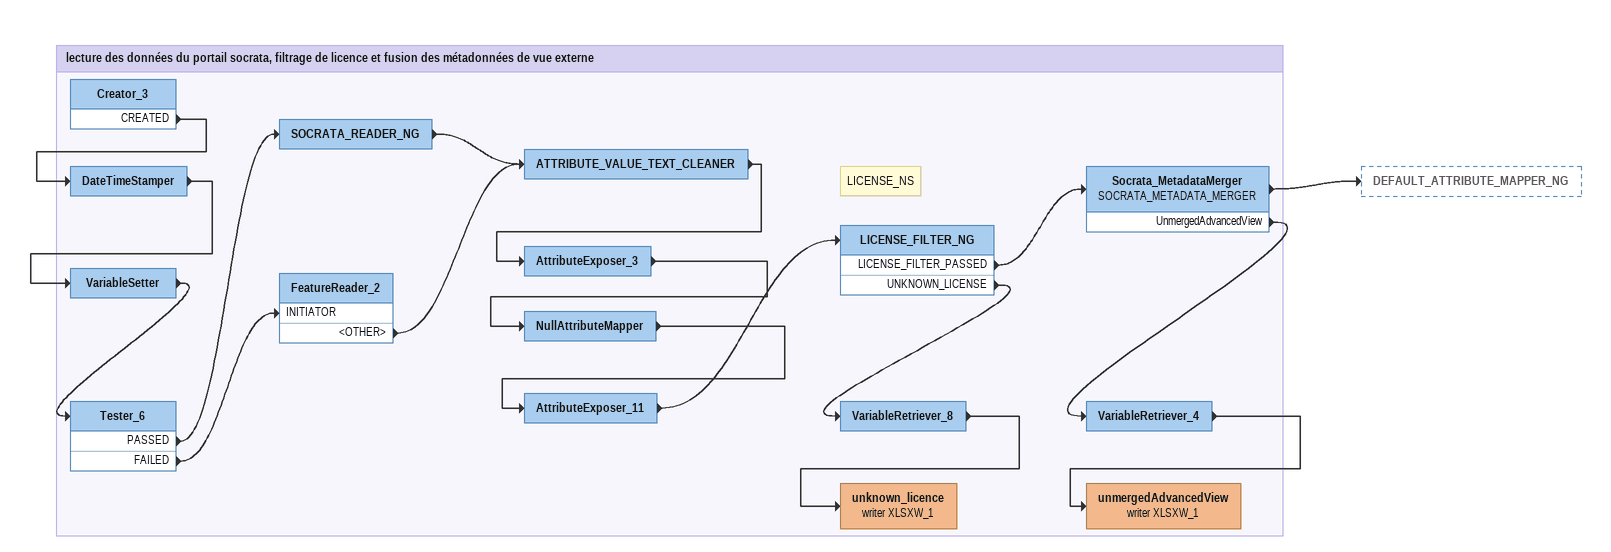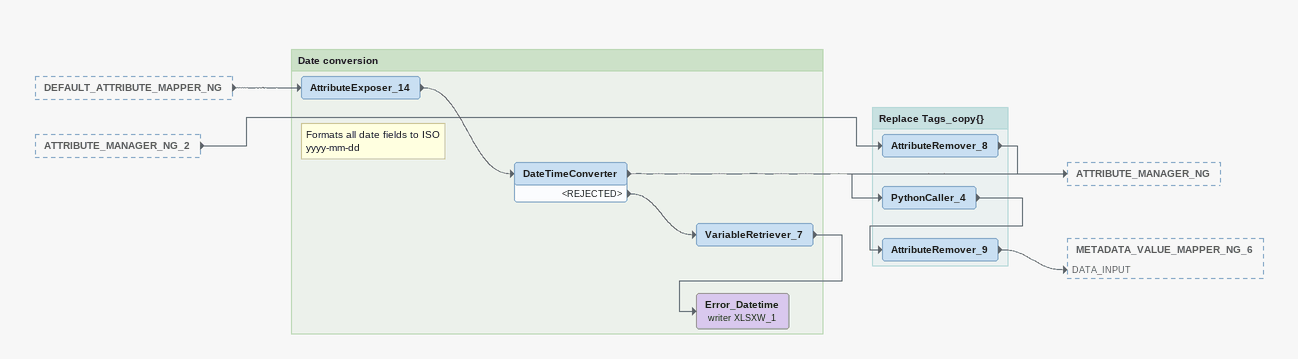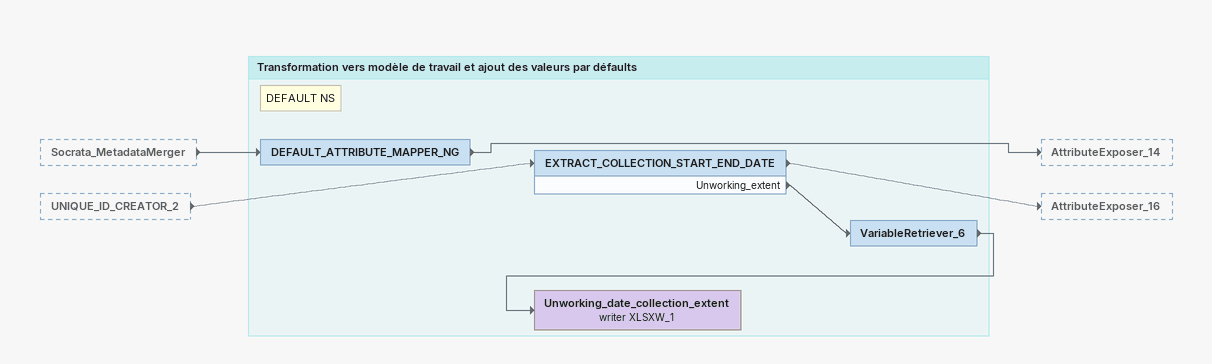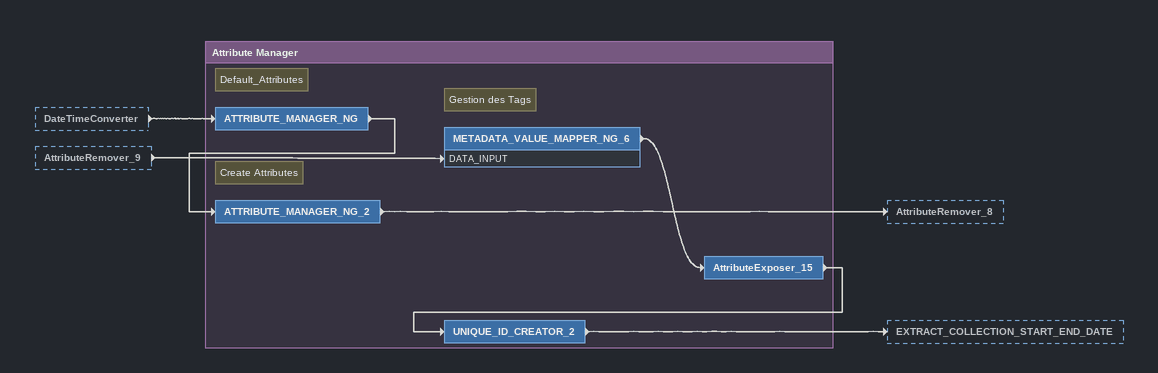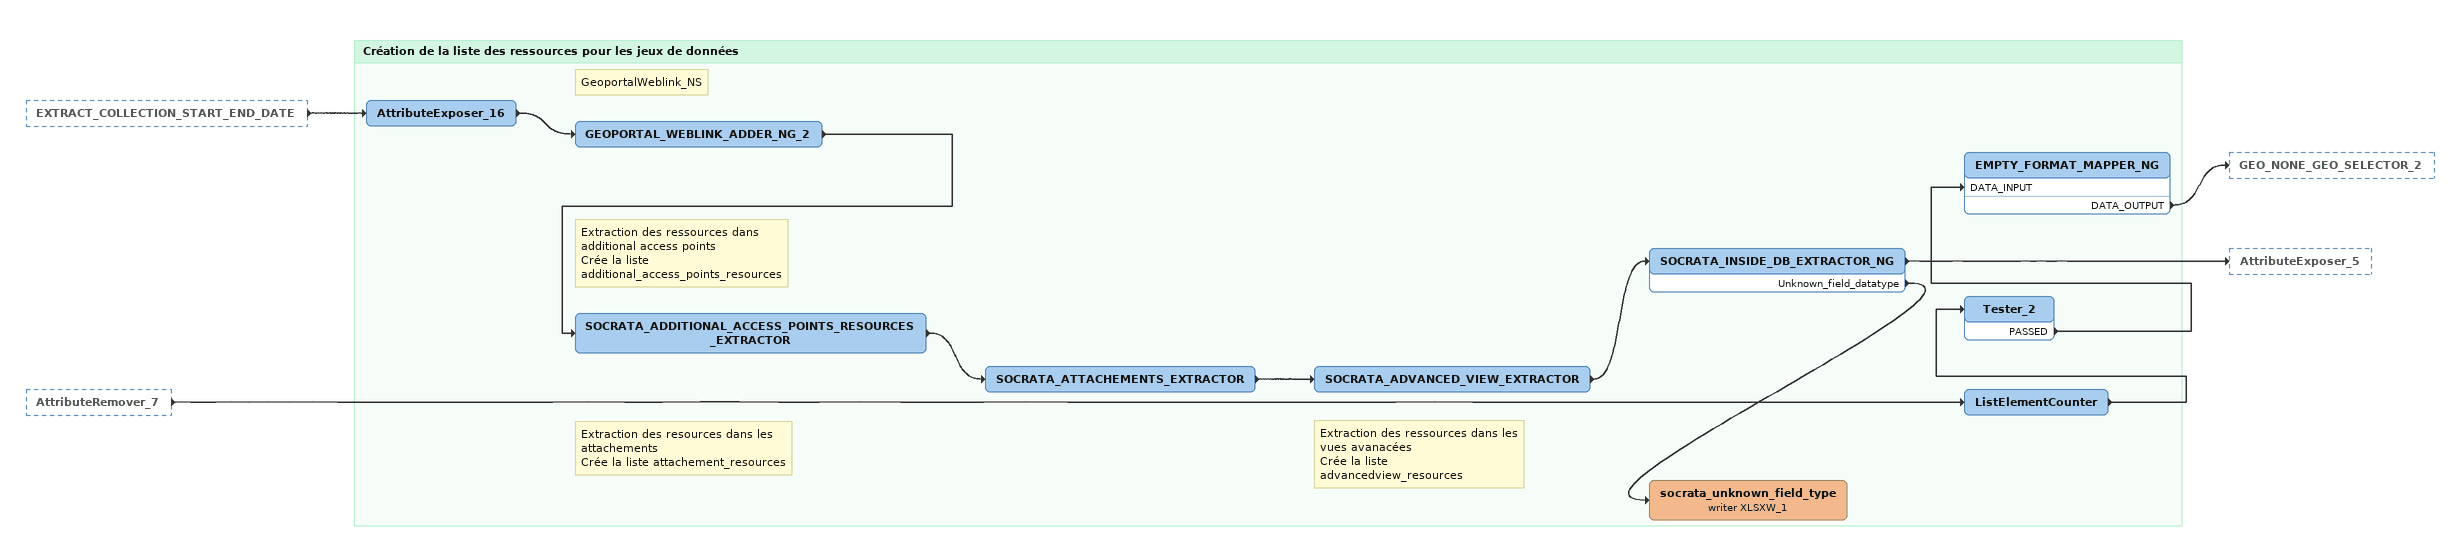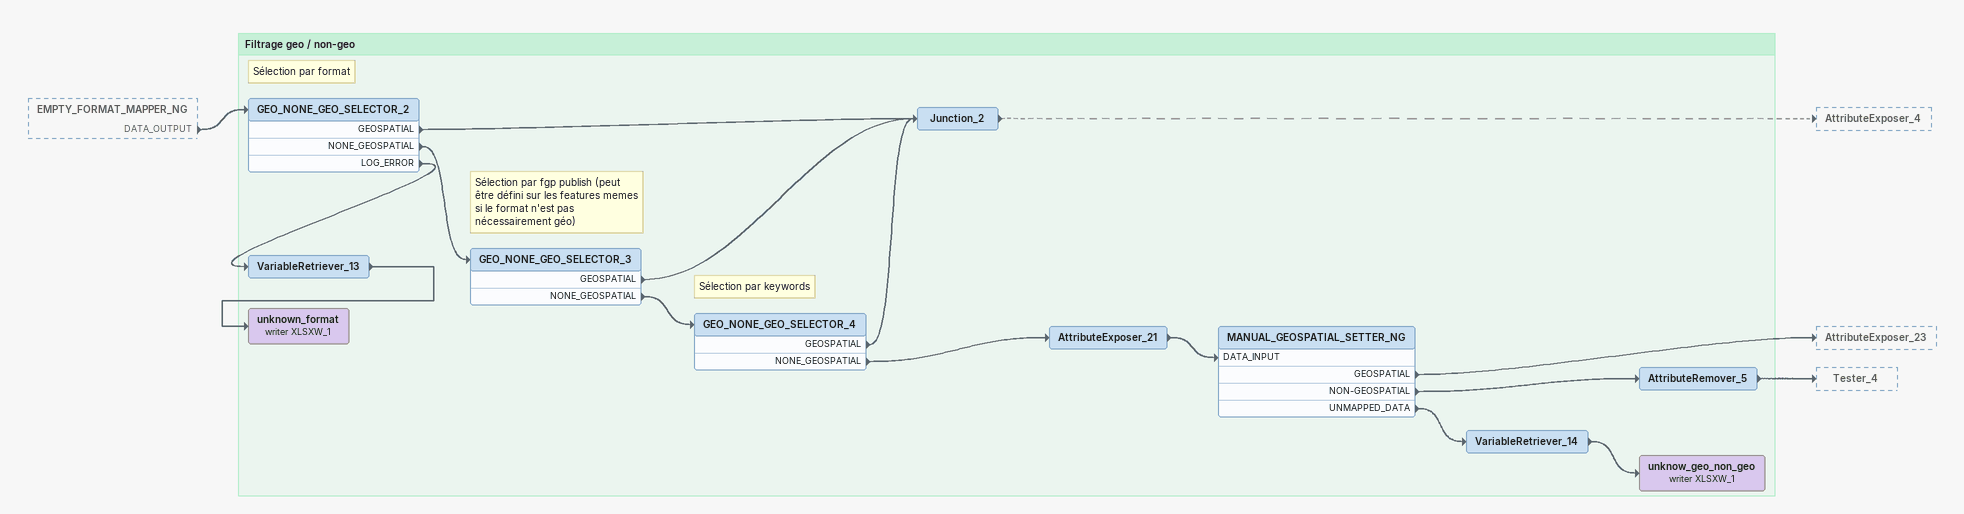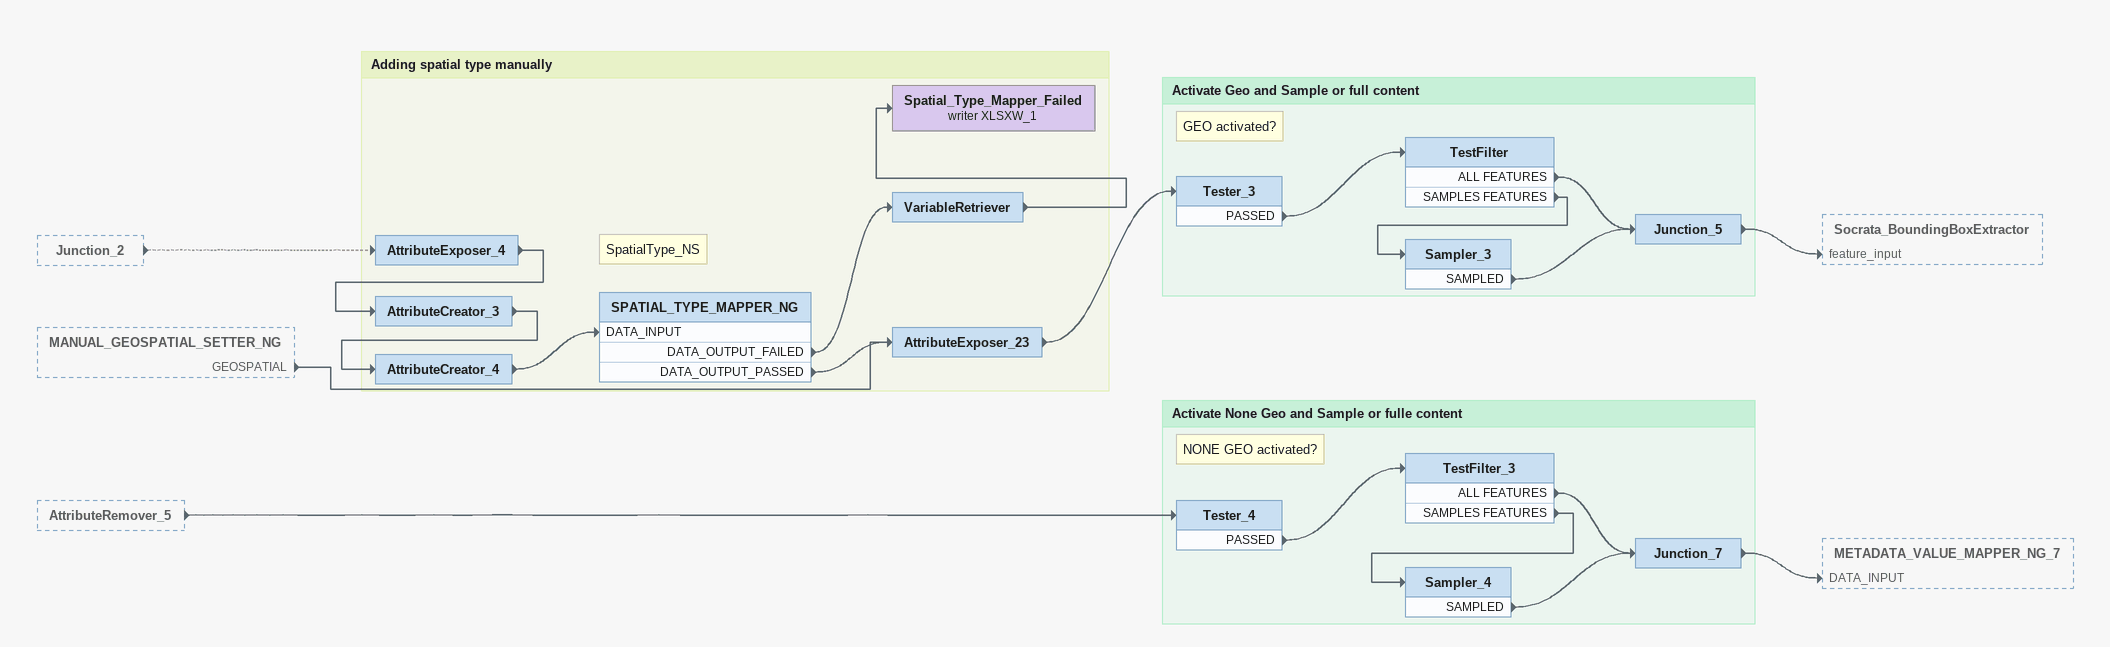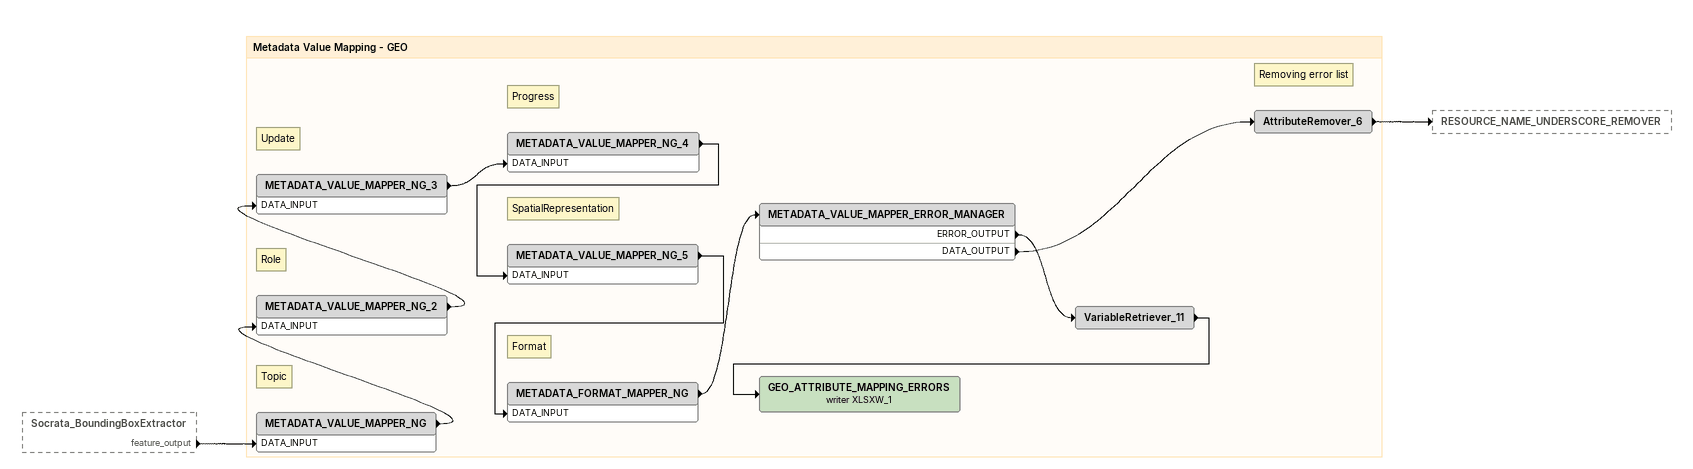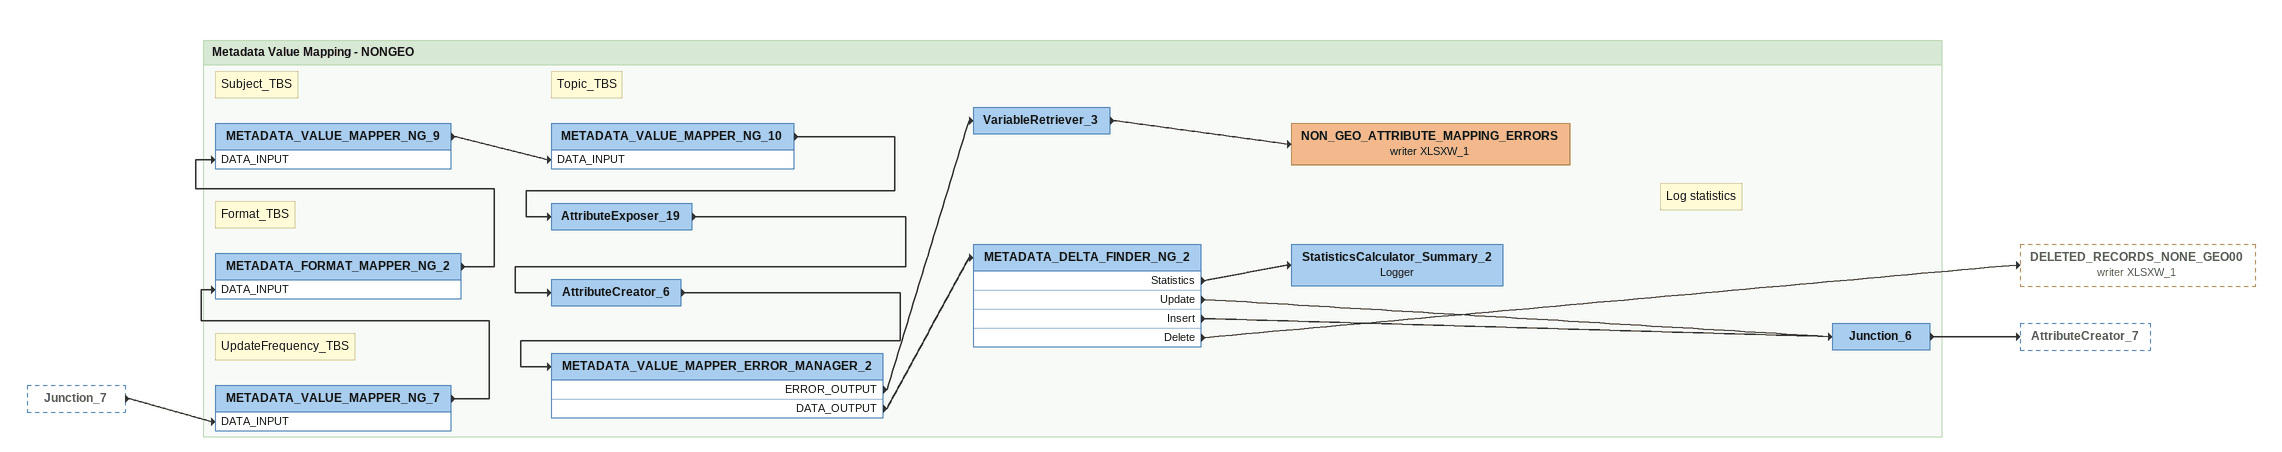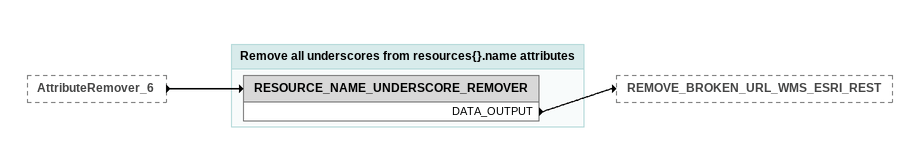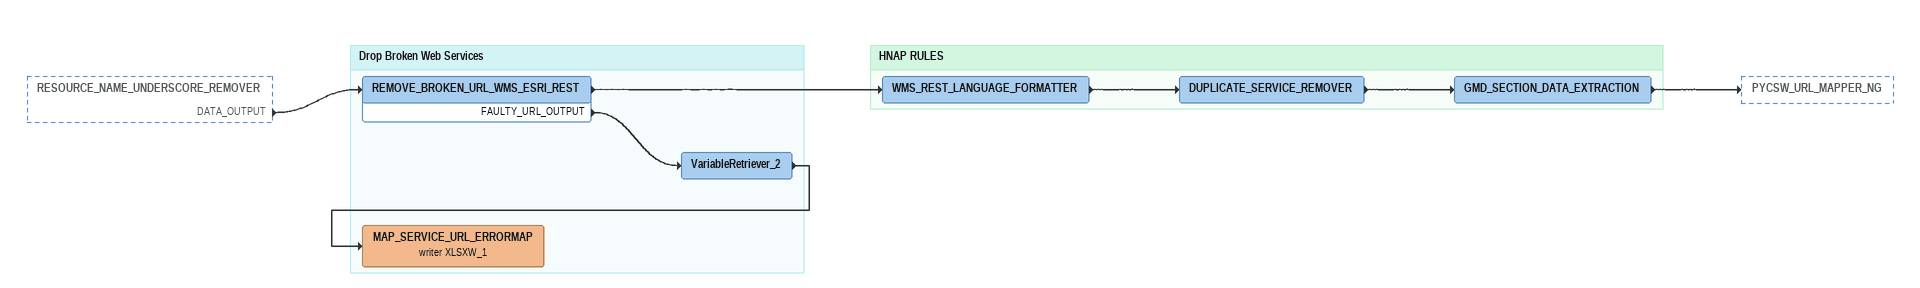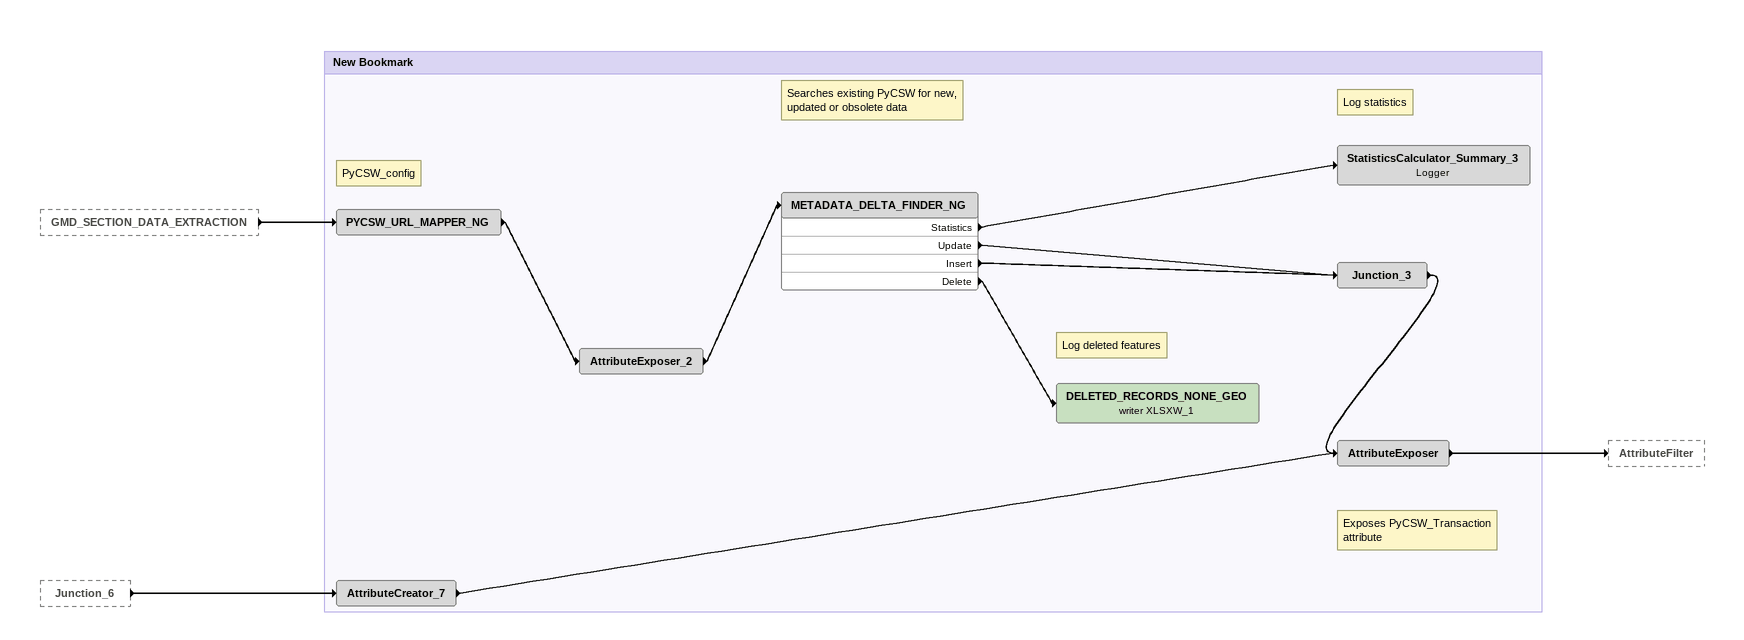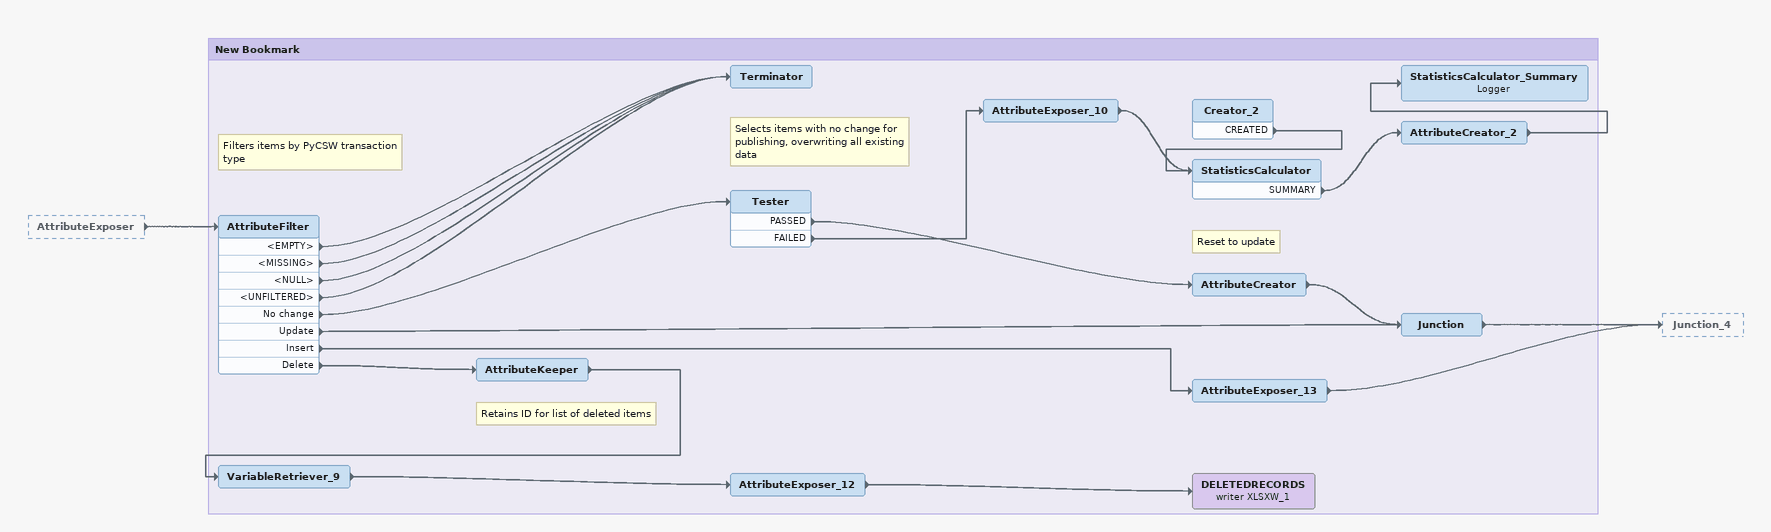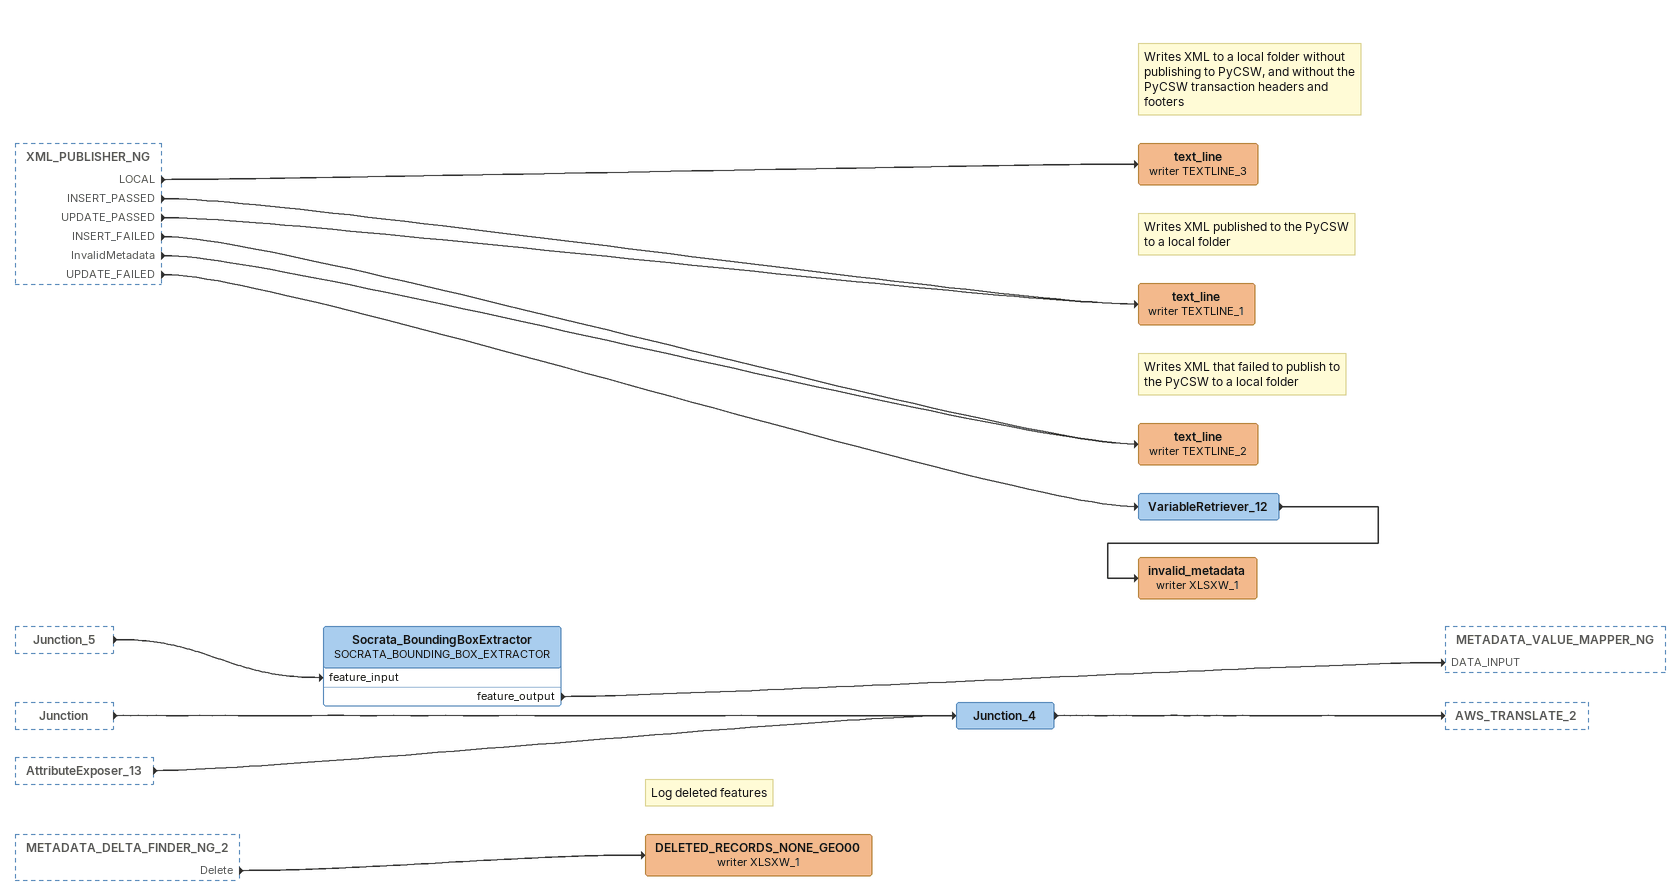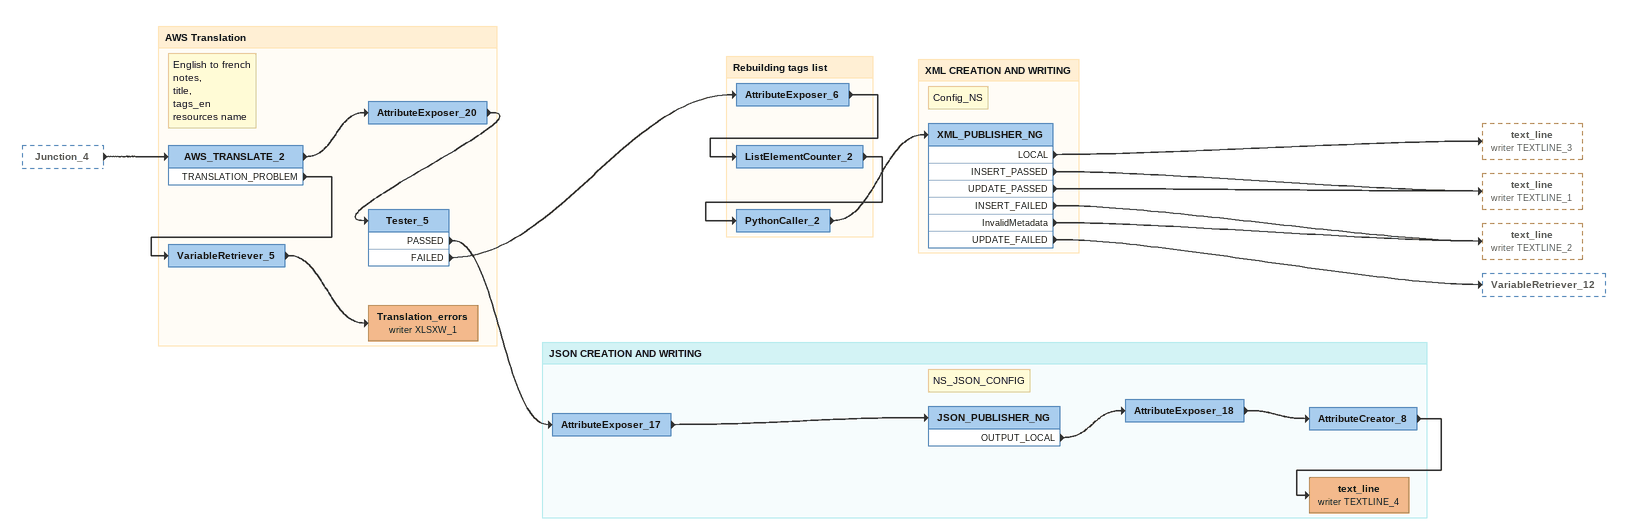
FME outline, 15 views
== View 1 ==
Bookmark: lecture des données du portail socrata, filtrage de licence et fusion des métadonnées de vue externe
Creator_3
    CREATED -> DateTimeStamper
DateTimeStamper
    -> VariableSetter
VariableSetter
    -> Tester_6
Tester_6
    PASSED -> SOCRATA_READER_NG
    FAILED -> FeatureReader_2 [INITIATOR]
SOCRATA_READER_NG
    -> ATTRIBUTE_VALUE_TEXT_CLEANER
FeatureReader_2
    <OTHER> -> ATTRIBUTE_VALUE_TEXT_CLEANER
ATTRIBUTE_VALUE_TEXT_CLEANER
    -> AttributeExposer_3
AttributeExposer_3
    -> NullAttributeMapper
NullAttributeMapper
    -> AttributeExposer_11
AttributeExposer_11
    -> LICENSE_FILTER_NG
Note: LICENSE_NS
LICENSE_FILTER_NG
    LICENSE_FILTER_PASSED -> Socrata_MetadataMerger
    UNKNOWN_LICENSE -> VariableRetriever_8
Socrata_MetadataMerger: SOCRATA_METADATA_MERGER
    -> DEFAULT_ATTRIBUTE_MAPPER_NG
    UnmergedAdvancedView -> VariableRetriever_4
VariableRetriever_4
    -> unmergedAdvancedView (writer XLSXW_1)
unmergedAdvancedView (writer XLSXW_1)
VariableRetriever_8
    -> unknown_licence (writer XLSXW_1)
unknown_licence (writer XLSXW_1)

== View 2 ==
DEFAULT_ATTRIBUTE_MAPPER_NG [outside]
    -> AttributeExposer_14
ATTRIBUTE_MANAGER_NG_2 [outside]
    -> AttributeRemover_8

Bookmark: Date conversion
AttributeExposer_14
    -> DateTimeConverter
Note: Formats all date fields to ISO yyyy-mm-dd
DateTimeConverter
    -> ATTRIBUTE_MANAGER_NG
    <REJECTED> -> VariableRetriever_7
VariableRetriever_7
    -> Error_Datetime (writer XLSXW_1)
Error_Datetime (writer XLSXW_1)

Bookmark: Replace Tags_copy{}
AttributeRemover_8
    -> PythonCaller_4
PythonCaller_4
    -> AttributeRemover_9
AttributeRemover_9
    -> METADATA_VALUE_MAPPER_NG_6 [DATA_INPUT]

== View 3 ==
Socrata_MetadataMerger [outside]
    -> DEFAULT_ATTRIBUTE_MAPPER_NG
UNIQUE_ID_CREATOR_2 [outside]
    -> EXTRACT_COLLECTION_START_END_DATE

Bookmark: Transformation vers modèle de travail et ajout des valeurs par défaults
Note: DEFAULT NS
DEFAULT_ATTRIBUTE_MAPPER_NG
    -> AttributeExposer_14
EXTRACT_COLLECTION_START_END_DATE
    -> AttributeExposer_16
    Unworking_extent -> VariableRetriever_6
VariableRetriever_6
    -> Unworking_date_collection_extent (writer XLSXW_1)
Unworking_date_collection_extent (writer XLSXW_1)

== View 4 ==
DateTimeConverter [outside]
    -> ATTRIBUTE_MANAGER_NG
AttributeRemover_9 [outside]
    -> METADATA_VALUE_MAPPER_NG_6 [DATA_INPUT]

Bookmark: Attribute Manager
Note: Default_Attributes
ATTRIBUTE_MANAGER_NG
    -> ATTRIBUTE_MANAGER_NG_2
Note: Create Attributes
ATTRIBUTE_MANAGER_NG_2
    -> AttributeRemover_8
Note: Gestion des Tags
METADATA_VALUE_MAPPER_NG_6
    -> AttributeExposer_15
AttributeExposer_15
    -> UNIQUE_ID_CREATOR_2
UNIQUE_ID_CREATOR_2
    -> EXTRACT_COLLECTION_START_END_DATE

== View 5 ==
EXTRACT_COLLECTION_START_END_DATE [outside]
    -> AttributeExposer_16
AttributeRemover_7 [outside]
    -> ListElementCounter

Bookmark: Création de la liste des ressources pour les jeux de données
AttributeExposer_16
    -> GEOPORTAL_WEBLINK_ADDER_NG_2
Note: GeoportalWeblink_NS
GEOPORTAL_WEBLINK_ADDER_NG_2
    -> SOCRATA_ADDITIONAL_ACCESS_POINTS_RESOURCES_EXTRACTOR
Note: Extraction des ressources dans additional access points / Crée la liste additional_access_points_resources
SOCRATA_ADDITIONAL_ACCESS_POINTS_RESOURCES_EXTRACTOR
    -> SOCRATA_ATTACHEMENTS_EXTRACTOR
Note: Extraction des resources dans les attachements / Crée la liste attachement_resources
SOCRATA_ATTACHEMENTS_EXTRACTOR
    -> SOCRATA_ADVANCED_VIEW_EXTRACTOR
Note: Extraction des ressources dans les vues avanacées / Crée la liste advancedview_resources
SOCRATA_ADVANCED_VIEW_EXTRACTOR
    -> SOCRATA_INSIDE_DB_EXTRACTOR_NG
SOCRATA_INSIDE_DB_EXTRACTOR_NG
    -> AttributeExposer_5
    Unknown_field_datatype -> socrata_unknown_field_type (writer XLSXW_1)
ListElementCounter
    -> Tester_2
Tester_2
    PASSED -> EMPTY_FORMAT_MAPPER_NG [DATA_INPUT]
EMPTY_FORMAT_MAPPER_NG
    DATA_OUTPUT -> GEO_NONE_GEO_SELECTOR_2
socrata_unknown_field_type (writer XLSXW_1)

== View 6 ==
EMPTY_FORMAT_MAPPER_NG [outside]
    DATA_OUTPUT -> GEO_NONE_GEO_SELECTOR_2

Bookmark: Filtrage geo / non-geo
Note: Sélection par format
GEO_NONE_GEO_SELECTOR_2
    GEOSPATIAL -> Junction_2
    NONE_GEOSPATIAL -> GEO_NONE_GEO_SELECTOR_3
    LOG_ERROR -> VariableRetriever_13
Note: Sélection par fgp publish (peut être défini sur les features memes si le format n'est pas nécessairement géo)
GEO_NONE_GEO_SELECTOR_3
    GEOSPATIAL -> Junction_2
    NONE_GEOSPATIAL -> GEO_NONE_GEO_SELECTOR_4
Note: Sélection par keywords
GEO_NONE_GEO_SELECTOR_4
    GEOSPATIAL -> Junction_2
    NONE_GEOSPATIAL -> AttributeExposer_21
Junction_2
    -> AttributeExposer_4 [off]
AttributeExposer_21
    -> MANUAL_GEOSPATIAL_SETTER_NG [DATA_INPUT]
MANUAL_GEOSPATIAL_SETTER_NG
    GEOSPATIAL -> AttributeExposer_23
    NON-GEOSPATIAL -> AttributeRemover_5
    UNMAPPED_DATA -> VariableRetriever_14
AttributeRemover_5
    -> Tester_4
VariableRetriever_14
    -> unknow_geo_non_geo (writer XLSXW_1)
unknow_geo_non_geo (writer XLSXW_1)
VariableRetriever_13
    -> unknown_format (writer XLSXW_1)
unknown_format (writer XLSXW_1)

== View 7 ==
Junction_2 [outside]
    -> AttributeExposer_4 [off]
MANUAL_GEOSPATIAL_SETTER_NG [outside]
    GEOSPATIAL -> AttributeExposer_23
AttributeRemover_5 [outside]
    -> Tester_4

Bookmark: Adding spatial type manually
AttributeExposer_4
    -> AttributeCreator_3
AttributeCreator_3
    -> AttributeCreator_4
AttributeCreator_4
    -> SPATIAL_TYPE_MAPPER_NG [DATA_INPUT]
Note: SpatialType_NS
SPATIAL_TYPE_MAPPER_NG
    DATA_OUTPUT_FAILED -> VariableRetriever
    DATA_OUTPUT_PASSED -> AttributeExposer_23
VariableRetriever
    -> Spatial_Type_Mapper_Failed (writer XLSXW_1)
Spatial_Type_Mapper_Failed (writer XLSXW_1)
AttributeExposer_23
    -> Tester_3

Bookmark: Activate Geo and Sample or full content
Note: GEO activated?
Tester_3
    PASSED -> TestFilter
TestFilter
    ALL FEATURES -> Junction_5
    SAMPLES FEATURES -> Sampler_3
Sampler_3
    SAMPLED -> Junction_5
Junction_5
    -> Socrata_BoundingBoxExtractor [feature_input]

Bookmark: Activate None Geo and Sample or fulle content
Note: NONE GEO activated?
Tester_4
    PASSED -> TestFilter_3
TestFilter_3
    ALL FEATURES -> Junction_7
    SAMPLES FEATURES -> Sampler_4
Sampler_4
    SAMPLED -> Junction_7
Junction_7
    -> METADATA_VALUE_MAPPER_NG_7 [DATA_INPUT]

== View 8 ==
Socrata_BoundingBoxExtractor [outside]
    feature_output -> METADATA_VALUE_MAPPER_NG [DATA_INPUT]

Bookmark: Metadata Value Mapping - GEO
Note: Topic
METADATA_VALUE_MAPPER_NG
    -> METADATA_VALUE_MAPPER_NG_2 [DATA_INPUT]
Note: Role
METADATA_VALUE_MAPPER_NG_2
    -> METADATA_VALUE_MAPPER_NG_3 [DATA_INPUT]
Note: Update
METADATA_VALUE_MAPPER_NG_3
    -> METADATA_VALUE_MAPPER_NG_4 [DATA_INPUT]
Note: Progress
METADATA_VALUE_MAPPER_NG_4
    -> METADATA_VALUE_MAPPER_NG_5 [DATA_INPUT]
Note: SpatialRepresentation
METADATA_VALUE_MAPPER_NG_5
    -> METADATA_FORMAT_MAPPER_NG [DATA_INPUT]
Note: Format
METADATA_FORMAT_MAPPER_NG
    -> METADATA_VALUE_MAPPER_ERROR_MANAGER
METADATA_VALUE_MAPPER_ERROR_MANAGER
    ERROR_OUTPUT -> VariableRetriever_11
    DATA_OUTPUT -> AttributeRemover_6
Note: Removing error list
AttributeRemover_6
    -> RESOURCE_NAME_UNDERSCORE_REMOVER
VariableRetriever_11
    -> GEO_ATTRIBUTE_MAPPING_ERRORS (writer XLSXW_1)
GEO_ATTRIBUTE_MAPPING_ERRORS (writer XLSXW_1)

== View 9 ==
Junction_7 [outside]
    -> METADATA_VALUE_MAPPER_NG_7 [DATA_INPUT]

Bookmark: Metadata Value Mapping - NONGEO
Note: UpdateFrequency_TBS
METADATA_VALUE_MAPPER_NG_7
    -> METADATA_FORMAT_MAPPER_NG_2 [DATA_INPUT]
Note: Format_TBS
METADATA_FORMAT_MAPPER_NG_2
    -> METADATA_VALUE_MAPPER_NG_9 [DATA_INPUT]
Note: Subject_TBS
METADATA_VALUE_MAPPER_NG_9
    -> METADATA_VALUE_MAPPER_NG_10 [DATA_INPUT]
Note: Topic_TBS
METADATA_VALUE_MAPPER_NG_10
    -> AttributeExposer_19
AttributeExposer_19
    -> AttributeCreator_6
AttributeCreator_6
    -> METADATA_VALUE_MAPPER_ERROR_MANAGER_2
METADATA_VALUE_MAPPER_ERROR_MANAGER_2
    ERROR_OUTPUT -> VariableRetriever_3
    DATA_OUTPUT -> METADATA_DELTA_FINDER_NG_2
VariableRetriever_3
    -> NON_GEO_ATTRIBUTE_MAPPING_ERRORS (writer XLSXW_1)
NON_GEO_ATTRIBUTE_MAPPING_ERRORS (writer XLSXW_1)
METADATA_DELTA_FINDER_NG_2
    Statistics -> StatisticsCalculator_Summary_2
    Update -> Junction_6
    Insert -> Junction_6
    Delete -> DELETED_RECORDS_NONE_GEO00 (writer XLSXW_1)
Note: Log statistics
StatisticsCalculator_Summary_2: Logger
Junction_6
    -> AttributeCreator_7

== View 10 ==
AttributeRemover_6 [outside]
    -> RESOURCE_NAME_UNDERSCORE_REMOVER

Bookmark: Remove all underscores from resources{}.name attributes
RESOURCE_NAME_UNDERSCORE_REMOVER
    DATA_OUTPUT -> REMOVE_BROKEN_URL_WMS_ESRI_REST

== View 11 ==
RESOURCE_NAME_UNDERSCORE_REMOVER [outside]
    DATA_OUTPUT -> REMOVE_BROKEN_URL_WMS_ESRI_REST

Bookmark: Drop Broken Web Services
REMOVE_BROKEN_URL_WMS_ESRI_REST
    -> WMS_REST_LANGUAGE_FORMATTER
    FAULTY_URL_OUTPUT -> VariableRetriever_2
VariableRetriever_2
    -> MAP_SERVICE_URL_ERRORMAP (writer XLSXW_1)
MAP_SERVICE_URL_ERRORMAP (writer XLSXW_1)

Bookmark: HNAP RULES
WMS_REST_LANGUAGE_FORMATTER
    -> DUPLICATE_SERVICE_REMOVER
DUPLICATE_SERVICE_REMOVER
    -> GMD_SECTION_DATA_EXTRACTION
GMD_SECTION_DATA_EXTRACTION
    -> PYCSW_URL_MAPPER_NG

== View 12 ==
GMD_SECTION_DATA_EXTRACTION [outside]
    -> PYCSW_URL_MAPPER_NG
Junction_6 [outside]
    -> AttributeCreator_7

Bookmark: New Bookmark
Note: PyCSW_config
PYCSW_URL_MAPPER_NG
    -> AttributeExposer_2
AttributeExposer_2
    -> METADATA_DELTA_FINDER_NG
Note: Searches existing PyCSW for new, updated or obsolete data
METADATA_DELTA_FINDER_NG
    Statistics -> StatisticsCalculator_Summary_3
    Update -> Junction_3
    Insert -> Junction_3
    Delete -> DELETED_RECORDS_NONE_GEO (writer XLSXW_1)
Note: Log statistics
StatisticsCalculator_Summary_3: Logger
Junction_3
    -> AttributeExposer
Note: Log deleted features
DELETED_RECORDS_NONE_GEO (writer XLSXW_1)
AttributeCreator_7
    -> AttributeExposer
Note: Exposes PyCSW_Transaction attribute
AttributeExposer
    -> AttributeFilter

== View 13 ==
AttributeExposer [outside]
    -> AttributeFilter

Bookmark: New Bookmark
Note: Filters items by PyCSW transaction type
AttributeFilter
    <EMPTY> -> Terminator
    <MISSING> -> Terminator
    <NULL> -> Terminator
    <UNFILTERED> -> Terminator
    No change -> Tester
    Update -> Junction
    Insert -> AttributeExposer_13
    Delete -> AttributeKeeper
Terminator
Note: Selects items with no change for publishing, overwriting all existing data
Tester
    PASSED -> AttributeCreator
    FAILED -> AttributeExposer_10
AttributeExposer_10
    -> StatisticsCalculator
Note: Reset to update
AttributeCreator
    -> Junction
Junction
    -> Junction_4
Note: Retains ID for list of deleted items
AttributeKeeper
    -> VariableRetriever_9
VariableRetriever_9
    -> AttributeExposer_12
AttributeExposer_12
    -> DELETEDRECORDS (writer XLSXW_1)
DELETEDRECORDS (writer XLSXW_1)
AttributeExposer_13
    -> Junction_4
Creator_2
    CREATED -> StatisticsCalculator
StatisticsCalculator
    SUMMARY -> AttributeCreator_2
AttributeCreator_2
    -> StatisticsCalculator_Summary
StatisticsCalculator_Summary: Logger

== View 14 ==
XML_PUBLISHER_NG [outside]
    LOCAL -> text_line (writer TEXTLINE_3)
    INSERT_PASSED -> text_line (writer TEXTLINE_1)
    UPDATE_PASSED -> text_line (writer TEXTLINE_1)
    INSERT_FAILED -> text_line (writer TEXTLINE_2)
    InvalidMetadata -> text_line (writer TEXTLINE_2)
    UPDATE_FAILED -> VariableRetriever_12
Junction_5 [outside]
    -> Socrata_BoundingBoxExtractor [feature_input]
Junction [outside]
    -> Junction_4
AttributeExposer_13 [outside]
    -> Junction_4
METADATA_DELTA_FINDER_NG_2 [outside]
    Delete -> DELETED_RECORDS_NONE_GEO00 (writer XLSXW_1)
Socrata_BoundingBoxExtractor: SOCRATA_BOUNDING_BOX_EXTRACTOR
    feature_output -> METADATA_VALUE_MAPPER_NG [DATA_INPUT]
Junction_4
    -> AWS_TRANSLATE_2
Note: Writes XML to a local folder without publishing to PyCSW, and without the PyCSW transaction headers and footers
text_line (writer TEXTLINE_3)
Note: Writes XML published to the PyCSW to a local folder
text_line (writer TEXTLINE_1)
Note: Writes XML that failed to publish to the PyCSW to a local folder
text_line (writer TEXTLINE_2)
VariableRetriever_12
    -> invalid_metadata (writer XLSXW_1)
invalid_metadata (writer XLSXW_1)
Note: Log deleted features
DELETED_RECORDS_NONE_GEO00 (writer XLSXW_1)

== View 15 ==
Junction_4 [outside]
    -> AWS_TRANSLATE_2

Bookmark: AWS Translation
Note: English to french / notes, / title, / tags_en / resources name
AWS_TRANSLATE_2
    -> AttributeExposer_20
    TRANSLATION_PROBLEM -> VariableRetriever_5
AttributeExposer_20
    -> Tester_5
Tester_5
    PASSED -> AttributeExposer_17
    FAILED -> AttributeExposer_6
VariableRetriever_5
    -> Translation_errors (writer XLSXW_1)
Translation_errors (writer XLSXW_1)

Bookmark: Rebuilding tags list
AttributeExposer_6
    -> ListElementCounter_2
ListElementCounter_2
    -> PythonCaller_2
PythonCaller_2
    -> XML_PUBLISHER_NG

Bookmark: XML CREATION AND WRITING
Note: Config_NS
XML_PUBLISHER_NG
    LOCAL -> text_line (writer TEXTLINE_3)
    INSERT_PASSED -> text_line (writer TEXTLINE_1)
    UPDATE_PASSED -> text_line (writer TEXTLINE_1)
    INSERT_FAILED -> text_line (writer TEXTLINE_2)
    InvalidMetadata -> text_line (writer TEXTLINE_2)
    UPDATE_FAILED -> VariableRetriever_12

Bookmark: JSON CREATION AND WRITING
AttributeExposer_17
    -> JSON_PUBLISHER_NG
Note: NS_JSON_CONFIG
JSON_PUBLISHER_NG
    OUTPUT_LOCAL -> AttributeExposer_18
AttributeExposer_18
    -> AttributeCreator_8
AttributeCreator_8
    -> text_line (writer TEXTLINE_4)
text_line (writer TEXTLINE_4)
